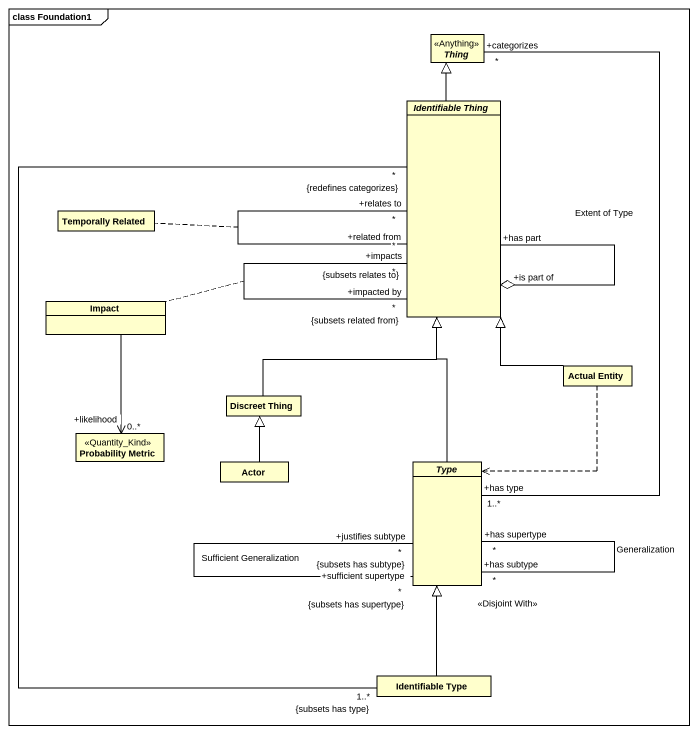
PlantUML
@startuml
mainframe class Foundation1
hide circle
hide empty members
abstract class Thing <<Anything>>
abstract class "Identifiable Thing" as Identifiable_Thing
class "Temporally Related" as Temporally_Related
class Impact
class "Discreet Thing" as Discreet_Thing
class "Actual Entity" as Actual_Entity
class "Probability Metric" as Probability_Metric <<Quantity_Kind>>
class "Actor" as Actor_
abstract class Type
class "Identifiable Type" as Identifiable_Type
Identifiable_Thing -up-|> Thing
Identifiable_Thing "+impacted by\n*\n{subsets related from}" -- "+impacts\n*\n{subsets relates to}" Identifiable_Thing
(Identifiable_Thing, Identifiable_Thing) .. Impact
Identifiable_Thing "+is part of" o-- "+has part" Identifiable_Thing
Identifiable_Thing "+related from\n*" -- "+relates to\n*" Identifiable_Thing
(Identifiable_Thing, Identifiable_Thing) .. Temporally_Related
Discreet_Thing -up-|> Identifiable_Thing
Actual_Entity -up-|> Identifiable_Thing
Actual_Entity ..> Type : <<Disjoint With>>
Probability_Metric "+likelihood\n0..*" <-up- Impact
Actor_ -up-|> Discreet_Thing
Type "+has type\n1..*" -up- "+categorizes\n*" Thing : Extent of Type
Type -up-|> Identifiable_Thing
Type "+justifies subtype\n*\n{subsets has subtype}" -- "+sufficient supertype\n*\n{subsets has supertype}" Type : Sufficient Generalization
Type "+has subtype\n*" -- "+has supertype\n*" Type : Generalization
Identifiable_Type "1..*\n{subsets has type}" -up- "*\n{redefines categorizes}" Identifiable_Thing
Identifiable_Type -up-|> Type
@enduml
